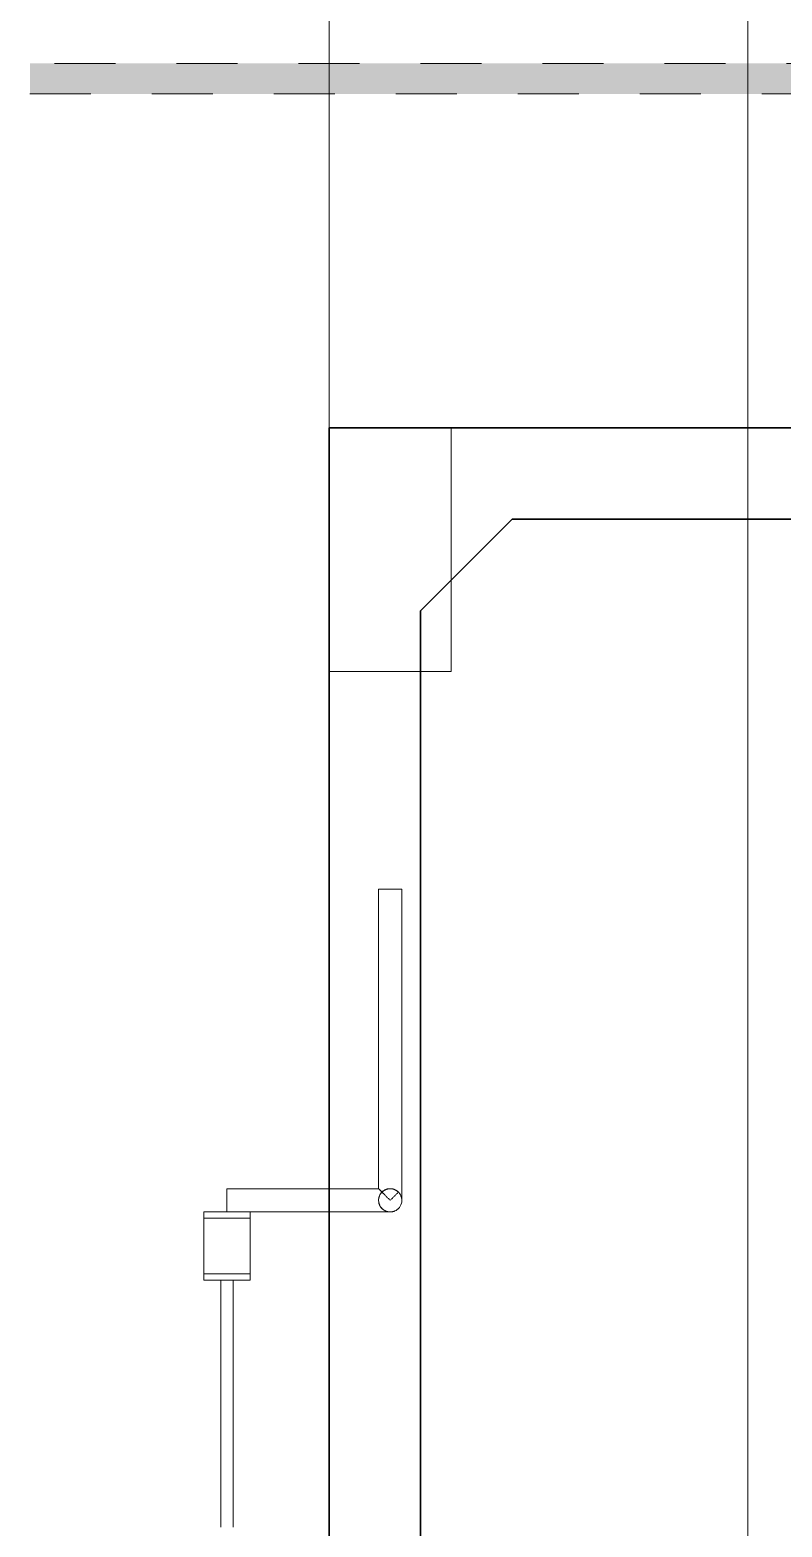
# Model space of a CAD drawing. Header units: metres. Extents: x 147 to 427, y -16 to 162.
# Drawn here: x 146.952 to 148.185, y 95.039 to 97.494 of the extents above; entities that cross this region are included whole.
import ezdxf

# ---------------------------------------------------------------- set-up
doc = ezdxf.new("R2010")
doc.units = ezdxf.units.M
doc.linetypes.add('Aligning Line', pattern=[0.012, 0.006, -0.006])
doc.layers.add('1053_ARQ_BASE_MATADOURO_dwg', color=7, linetype='Continuous', lineweight=5, true_color=0x767676)
doc.layers.add('A-FLOR', color=7, linetype='Continuous', lineweight=9, true_color=0x007f00)
for name, color, linetype, lineweight in [('A-DETL-GENF', 7, 'Continuous', 5), ('A-PAREDE', 7, 'Continuous', 30), ('G-ANNO-SYMB', 7, 'Continuous', 5), ('P-PIPE', 7, 'Continuous', 5), ('Q-SPCQ', 7, 'Continuous', 5), ('S-COLS', 7, 'Continuous', 5)]:
    doc.layers.add(name, color=color, linetype=linetype, lineweight=lineweight)

# ---------------------------------------------------------------- blocks, each defined once
blk = doc.blocks.new('Pilar retangular - 20 x 40 cm-4014565-RESERVATÓRIOS TÉRREO')
at = {"layer": 'A-DETL-GENF', "color": 253, "true_color": 0xaaaaaa}
for p, q in [((0.1, 0.2), (-0.1, 0.2)), ((-0.1, 0.2), (-0.1, -0.2)), ((0.1, -0.2), (0.1, 0.2)), ((-0.1, -0.2), (0.1, -0.2))]:
    blk.add_line(p, q, dxfattribs=at)
at = {"layer": 'S-COLS', "color": 253, "true_color": 0xacaaae}
for p, q in [((0.1, 0.2), (-0.1, 0.2)), ((-0.1, 0.2), (-0.1, -0.2)), ((0.1, -0.2), (0.1, 0.2)), ((-0.1, -0.2), (0.1, -0.2))]:
    blk.add_line(p, q, dxfattribs=at)
at = {"layer": 'S-COLS', "color": 253, "true_color": 0xadaab1}
for p, q in [((-0.1, -0.2), (-0.1, 0.2)), ((-0.1, 0.2), (0.1, 0.2)), ((0.1, 0.2), (0.1, -0.2)), ((0.1, -0.2), (-0.1, -0.2))]:
    blk.add_line(p, q, dxfattribs=at)
blk = doc.blocks.new('Escada de mão - Padrão-3987826-RESERVATÓRIOS TÉRREO')
at = {"layer": 'Q-SPCQ', "color": 7, "true_color": 0xeeeeee}
for p, q in [((0.2125, 0.3058), (0.2025, 0.3058)), ((0.2025, 0.3058), (0.2025, 0.2777)), ((0.3141, 0.3058), (0.2125, 0.3058)), ((0.2125, 0.3058), (0.2125, 0.2296)), ((0.2125, 0.3058), (0.2125, 0.2296)), ((0.3041, 0.3058), (0.3041, 0.2296)), ((0.3141, 0.3058), (0.3141, 0.2677)), ((0.2025, 0.2777), (-0.2025, 0.2777)), ((0.2025, 0.2577), (0.2025, 0.2777)), ((-0.2025, 0.2577), (0.2025, 0.2577)), ((0.2025, 0.2577), (0.2025, 0.2296)), ((0.3141, 0.2677), (0.3141, 0.2296)), ((0.3522, 0.2677), (0.3141, 0.2677)), ((0.3332, 0.2677), (0.3141, 0.2677)), ((0.3381, 0.2677), (0.3332, 0.2677)), ((0.3427, 0.2677), (0.3381, 0.2677)), ((0.3466, 0.2677), (0.3427, 0.2677)), ((0.3522, 0.2677), (0.3466, 0.2677)), ((0.3522, 0.019), (0.3522, 0.2677)), ((0.2025, 0.2296), (0.2125, 0.2296)), ((0.2125, 0.2296), (0.3141, 0.2296)), ((0.3141, 0.2296), (0.3141, 0)), ((0.8432, 0.019), (0.3522, 0.019)), ((0.8432, -0.0191), (0.8432, 0.019)), ((0.8432, -0.0135), (0.8432, 0.019)), ((0.3332, -0.0191), (0.8432, -0.0191)), ((0.8432, -0.0191), (0.8432, -0.0135))]:
    blk.add_line(p, q, dxfattribs=at)
at = {"layer": 'Q-SPCQ', "color": 254, "true_color": 0xeaeaea}
for p, q in [((0.2025, 0.3058), (0.3041, 0.3058)), ((0.2025, 0.3058), (0.2025, 0.2296)), ((0.3041, 0.3058), (0.3141, 0.3058)), ((0.3041, 0.2296), (0.3041, 0.3058)), ((0.3141, 0.3058), (0.3141, 0.2296)), ((0.2025, 0.2777), (-0.2025, 0.2777)), ((-0.2025, 0.2577), (0.2025, 0.2577)), ((0.3332, 0.2677), (0.3141, 0.2677)), ((0.3522, 0.2677), (0.3332, 0.2677)), ((0.3522, 0.019), (0.3522, 0.2677)), ((0.3041, 0.2296), (0.2025, 0.2296)), ((0.3141, 0.2296), (0.3041, 0.2296)), ((0.3141, 0.2296), (0.3141, 0)), ((0.8432, 0.019), (0.3522, 0.019)), ((0.8432, -0.0191), (0.8432, 0.019)), ((0.3332, -0.0191), (0.8432, -0.0191))]:
    blk.add_line(p, q, dxfattribs=at)
at = {"layer": 'Q-SPCQ', "color": 7, "true_color": 0xfbfbfb}
for p, q in [((0.2025, 0.2777), (-0.2025, 0.2777)), ((0.2025, 0.2777), (-0.2025, 0.2777)), ((0.2025, 0.2777), (-0.2025, 0.2777)), ((0.2025, 0.2777), (-0.2025, 0.2777)), ((0.2025, 0.2777), (-0.2025, 0.2777)), ((0.2025, 0.2777), (-0.2025, 0.2777)), ((0.2025, 0.2677), (0.2025, 0.2777)), ((0.2025, 0.2577), (0.2025, 0.2777)), ((0.2025, 0.2677), (0.2025, 0.2777)), ((0.2025, 0.2764), (0.2025, 0.2777)), ((0.2025, 0.2651), (0.2025, 0.2777)), ((0.2025, 0.2764), (0.2025, 0.2777)), ((0.2025, 0.2764), (0.2025, 0.2777)), ((0.2025, 0.2764), (0.2025, 0.2777)), ((0.2025, 0.2764), (0.2025, 0.2777)), ((0.2025, 0.2577), (0.2025, 0.2777)), ((0.2025, 0.2727), (0.2025, 0.2777)), ((0.2025, 0.2748), (0.2025, 0.2777)), ((0.2025, 0.2703), (0.2025, 0.2777)), ((0.2025, 0.2774), (0.2025, 0.2777)), ((0.2025, 0.2774), (0.2025, 0.2777)), ((0.2025, 0.2764), (0.2025, 0.2774)), ((0.2025, 0.2764), (0.2025, 0.2774)), ((0.2025, 0.2774), (0.2025, 0.2748)), ((0.2025, 0.2703), (0.2025, 0.2764)), ((0.2025, 0.2651), (0.2025, 0.2764)), ((0.2025, 0.2748), (0.2025, 0.2764)), ((0.2025, 0.2748), (0.2025, 0.2764)), ((0.2025, 0.2727), (0.2025, 0.2764)), ((0.2025, 0.2703), (0.2025, 0.2764)), ((0.2025, 0.2703), (0.2025, 0.2764)), ((0.2025, 0.2703), (0.2025, 0.2748)), ((0.2025, 0.2651), (0.2025, 0.2748)), ((0.2025, 0.2677), (0.2025, 0.2748)), ((0.2025, 0.2746), (0.2025, 0.258)), ((0.2025, 0.2651), (0.2025, 0.2727)), ((0.2025, 0.2577), (0.2025, 0.2727)), ((0.2025, 0.2577), (0.2025, 0.2703)), ((0.2025, 0.2651), (0.2025, 0.2703)), ((0.2025, 0.2577), (0.2025, 0.2703)), ((0.2025, 0.2606), (0.2025, 0.2703)), ((0.2025, 0.2651), (0.2025, 0.2703)), ((-0.2025, 0.2577), (0.2025, 0.2577)), ((-0.2025, 0.2577), (0.2025, 0.2577)), ((-0.2025, 0.2577), (0.2025, 0.2577)), ((-0.2025, 0.2577), (0.2025, 0.2577)), ((-0.2025, 0.2577), (0.2025, 0.2577)), ((-0.2025, 0.2577), (0.2025, 0.2577)), ((0.2025, 0.2651), (0.2025, 0.2677)), ((0.2025, 0.2577), (0.2025, 0.2677)), ((0.2025, 0.2627), (0.2025, 0.2677)), ((0.2025, 0.259), (0.2025, 0.2651)), ((0.2025, 0.2577), (0.2025, 0.2651)), ((0.2025, 0.2627), (0.2025, 0.2651)), ((0.2025, 0.2606), (0.2025, 0.2651)), ((0.2025, 0.2627), (0.2025, 0.2651)), ((0.2025, 0.2577), (0.2025, 0.2651)), ((0.2025, 0.2627), (0.2025, 0.2651)), ((0.2025, 0.2577), (0.2025, 0.2627)), ((0.2025, 0.2606), (0.2025, 0.2627)), ((0.2025, 0.2606), (0.2025, 0.2627)), ((0.2025, 0.2606), (0.2025, 0.2627)), ((0.2025, 0.258), (0.2025, 0.2606)), ((0.2025, 0.258), (0.2025, 0.2606)), ((0.2025, 0.259), (0.2025, 0.2606)), ((0.2025, 0.259), (0.2025, 0.2606)), ((0.2025, 0.258), (0.2025, 0.2606)), ((0.2025, 0.2577), (0.2025, 0.259)), ((0.2025, 0.258), (0.2025, 0.259)), ((0.2025, 0.258), (0.2025, 0.259)), ((0.2025, 0.2577), (0.2025, 0.258)), ((0.2025, 0.2577), (0.2025, 0.258)), ((0.2025, 0.2577), (0.2025, 0.258)), ((0.2025, 0.2577), (0.2025, 0.258)), ((0.2025, 0.2577), (0.2025, 0.258))]:
    blk.add_line(p, q, dxfattribs=at)
at = {"layer": 'Q-SPCQ', "color": 7, "true_color": 0xfafafa}
for p, q in [((0.2025, 0.2777), (-0.2025, 0.2777)), ((0.2025, 0.2774), (0.2025, 0.2777)), ((0.2025, 0.2774), (0.2025, 0.2777)), ((0.2025, 0.2748), (0.2025, 0.2774)), ((0.2025, 0.2748), (0.2025, 0.2774)), ((0.2025, 0.2703), (0.2025, 0.2748)), ((0.2025, 0.2727), (0.2025, 0.2748)), ((0.2025, 0.2651), (0.2025, 0.2727)), ((0.2025, 0.2677), (0.2025, 0.2703)), ((-0.2025, 0.2577), (0.2025, 0.2577)), ((0.2025, 0.259), (0.2025, 0.2677)), ((0.2025, 0.2606), (0.2025, 0.2651)), ((0.2025, 0.258), (0.2025, 0.2606)), ((0.2025, 0.2577), (0.2025, 0.259)), ((0.2025, 0.2577), (0.2025, 0.258))]:
    blk.add_line(p, q, dxfattribs=at)
at = {"layer": 'Q-SPCQ', "color": 7, "true_color": 0xf9f9f9}
for p, q in [((0.2025, 0.2777), (-0.2025, 0.2777)), ((0.2025, 0.2748), (0.2025, 0.2777)), ((0.2025, 0.2764), (0.2025, 0.2777)), ((0.2025, 0.2748), (0.2025, 0.2764)), ((0.2025, 0.2677), (0.2025, 0.2748)), ((0.2025, 0.2727), (0.2025, 0.2748)), ((0.2025, 0.2677), (0.2025, 0.2727)), ((-0.2025, 0.2577), (0.2025, 0.2577)), ((0.2025, 0.2627), (0.2025, 0.2677)), ((0.2025, 0.2577), (0.2025, 0.2677)), ((0.2025, 0.2606), (0.2025, 0.2627)), ((0.2025, 0.259), (0.2025, 0.2606)), ((0.2025, 0.2577), (0.2025, 0.259))]:
    blk.add_line(p, q, dxfattribs=at)
at = {"layer": 'Q-SPCQ', "color": 7, "true_color": 0xf8f8f8}
for p, q in [((0.2025, 0.2777), (-0.2025, 0.2777)), ((0.2025, 0.2677), (0.2025, 0.2777)), ((0.2025, 0.2577), (0.2025, 0.2777)), ((-0.2025, 0.2577), (0.2025, 0.2577)), ((0.2025, 0.2651), (0.2025, 0.2677)), ((0.2025, 0.259), (0.2025, 0.2651)), ((0.2025, 0.2577), (0.2025, 0.259))]:
    blk.add_line(p, q, dxfattribs=at)
at = {"layer": 'Q-SPCQ', "color": 7, "true_color": 0xf7f7f7}
for p, q in [((0.2025, 0.2777), (-0.2025, 0.2777)), ((0.2025, 0.2774), (0.2025, 0.2777)), ((0.2025, 0.2727), (0.2025, 0.2777)), ((0.2025, 0.2703), (0.2025, 0.2774)), ((0.2025, 0.2577), (0.2025, 0.2727)), ((0.2025, 0.258), (0.2025, 0.2703)), ((-0.2025, 0.2577), (0.2025, 0.2577)), ((0.2025, 0.2577), (0.2025, 0.258))]:
    blk.add_line(p, q, dxfattribs=at)
at = {"layer": 'Q-SPCQ', "color": 7, "true_color": 0xf5f5f5}
for p, q in [((0.2025, 0.2777), (-0.2025, 0.2777)), ((0.2025, 0.2774), (0.2025, 0.2777)), ((0.2025, 0.2764), (0.2025, 0.2777)), ((0.2025, 0.2703), (0.2025, 0.2774)), ((0.2025, 0.2727), (0.2025, 0.2764)), ((0.2025, 0.2703), (0.2025, 0.2727)), ((0.2025, 0.2577), (0.2025, 0.2703)), ((0.2025, 0.2677), (0.2025, 0.2703)), ((-0.2025, 0.2577), (0.2025, 0.2577)), ((0.2025, 0.2627), (0.2025, 0.2677)), ((0.2025, 0.2606), (0.2025, 0.2627)), ((0.2025, 0.2577), (0.2025, 0.2606))]:
    blk.add_line(p, q, dxfattribs=at)
at = {"layer": 'Q-SPCQ', "color": 7, "true_color": 0xf3f3f3}
for p, q in [((0.2025, 0.2777), (-0.2025, 0.2777)), ((0.2025, 0.2677), (0.2025, 0.2777)), ((0.2025, 0.259), (0.2025, 0.2777)), ((-0.2025, 0.2577), (0.2025, 0.2577)), ((0.2025, 0.258), (0.2025, 0.2677)), ((0.2025, 0.2577), (0.2025, 0.259)), ((0.2025, 0.2577), (0.2025, 0.258)), ((0.3141, 0.2677), (0.3141, 0.2296))]:
    blk.add_line(p, q, dxfattribs=at)
at = {"layer": 'Q-SPCQ', "color": 7, "true_color": 0xf1f1f1}
for p, q in [((0.2025, 0.2777), (-0.2025, 0.2777)), ((0.2025, 0.2577), (0.2025, 0.2777)), ((0.2025, 0.2764), (0.2025, 0.2777)), ((0.2025, 0.2651), (0.2025, 0.2764)), ((-0.2025, 0.2577), (0.2025, 0.2577)), ((0.2025, 0.2577), (0.2025, 0.2651)), ((0.3141, 0.2677), (0.3141, 0.2296)), ((0.3197, 0.2677), (0.3141, 0.2677)), ((0.3427, 0.2677), (0.3197, 0.2677)), ((0.3522, 0.2677), (0.3427, 0.2677)), ((0.8432, -0.0191), (0.8432, 0.019))]:
    blk.add_line(p, q, dxfattribs=at)
at = {"layer": 'Q-SPCQ', "color": 7, "true_color": 0xeeeeee}
for radius, start, end in [(0.019, 166.5801, 180), (0.019, 152.739, 162.4955), (0.019, 137.9516, 148.3115), (0.019, 120.0814, 133.5471), (0.0191, 34.4693, 45), (0.019, 30.7677, 34.3211), (0.019, 15.9798, 22.3976), (0.019, 0.664, 6.8106), (0.0191, 180, 210), (0.0191, 210, 270), (0.0191, 270, 283.358), (0.0191, 287.6031, 297.2495), (0.0191, 301.8738, 310.1086), (0.019, 315.963, 326.6172), (0.019, 326.7805, 330)]:
    blk.add_arc((0.3332, 0), radius, start, end, dxfattribs=at)
at = {"layer": 'Q-SPCQ', "color": 7, "true_color": 0xf1f1f1}
for radius, start, end in [(0.019, 162.4955, 164.4482), (0.0191, 150, 152.739), (0.019, 135, 137.9516), (0.0191, 105.513, 118.2467), (0.019, 91.0648, 105), (0.0191, 79.5061, 90), (0.0191, 75, 78.6579), (0.0191, 67.7457, 73.8651), (0.019, 60, 67.1583), (0.0191, 55.7198, 58.7306), (0.019, 45, 55.4327), (0.019, 24.1224, 30), (0.019, 11.2374, 15), (0.019, 6.8106, 10.7954), (0.019, 311.6335, 315), (0.019, 330.7189, 337.9503), (0.0191, 338.2631, 345), (0.019, 345.5736, 349.0722), (0.019, 349.5177, 0)]:
    blk.add_arc((0.3332, 0), radius, start, end, dxfattribs=at)
at = {"layer": 'Q-SPCQ', "color": 7, "true_color": 0xf3f3f3}
for radius, start, end in [(0.0191, 285, 287.2711), (0.019, 297.4023, 300)]:
    blk.add_arc((0.3332, 0), radius, start, end, dxfattribs=at)
at = {"layer": 'Q-SPCQ', "color": 7, "true_color": 0xeeeeee}
for points in [[(0.3141, 0), (0.3141, 0.0004), (0.3141, 0.0012), (0.3142, 0.0025), (0.3145, 0.0037), (0.3146, 0.0045), (0.3147, 0.0049)], [(0.32, 0.0138), (0.3203, 0.0141), (0.3208, 0.0145), (0.3217, 0.0152), (0.3226, 0.0159), (0.3233, 0.0163), (0.3236, 0.0165)], [(0.3332, 0.019), (0.3343, 0.019), (0.3355, 0.0189), (0.3366, 0.0187)], [(0.3369, 0.0187), (0.3381, 0.0184), (0.3393, 0.0181), (0.3404, 0.0176)], [(0.3404, 0.0176), (0.3416, 0.0171), (0.3427, 0.0165), (0.3437, 0.0158)], [(0.3439, 0.0157), (0.3449, 0.0151), (0.3458, 0.0143), (0.3466, 0.0135)], [(0.3367, -0.0187), (0.3355, -0.0189), (0.3343, -0.0191), (0.3332, -0.0191)], [(0.3367, -0.0187), (0.3355, -0.0189), (0.3343, -0.0191), (0.3332, -0.0191)], [(0.3376, -0.0185), (0.3373, -0.0186), (0.3371, -0.0186), (0.3369, -0.0187)], [(0.3376, -0.0185), (0.3373, -0.0186), (0.3371, -0.0186), (0.3369, -0.0187)], [(0.3381, -0.0184), (0.3383, -0.0183), (0.3386, -0.0183), (0.3388, -0.0182)], [(0.3402, -0.0177), (0.3398, -0.0179), (0.3393, -0.018), (0.3389, -0.0182)], [(0.3402, -0.0177), (0.3398, -0.0179), (0.3393, -0.018), (0.3389, -0.0182)], [(0.3419, -0.0169), (0.3414, -0.0172), (0.3409, -0.0174), (0.3405, -0.0176)], [(0.3419, -0.0169), (0.3414, -0.0172), (0.3409, -0.0174), (0.3405, -0.0176)], [(0.3419, -0.0169), (0.3421, -0.0168), (0.3424, -0.0166), (0.3427, -0.0165)], [(0.3454, -0.0146), (0.3458, -0.0143), (0.3462, -0.0139), (0.3466, -0.0135)], [(0.3516, -0.0047), (0.3514, -0.0056), (0.3511, -0.0064), (0.3508, -0.0071)], [(0.3519, -0.0035), (0.3518, -0.0039), (0.3517, -0.0043), (0.3516, -0.0047)]]:
    blk.add_open_spline(points, degree=3, dxfattribs=at)
at = {"layer": 'Q-SPCQ', "color": 7, "true_color": 0xf1f1f1}
for points, knots in [([(0.3147, 0.0046), (0.3146, 0.0043), (0.3142, 0.0028), (0.3141, 0.0012), (0.3141, 0)], [0.8180062, 0.8180062, 0.8180062, 0.8180062, 0.8571429, 1, 1, 1, 1]), ([(0.3166, 0.0094), (0.3165, 0.0092), (0.3161, 0.0085), (0.3154, 0.0071), (0.3149, 0.0057), (0.3147, 0.0049)], [0.6272083, 0.6272083, 0.6272083, 0.6272083, 0.6428571, 0.7142857, 0.8089318, 0.8089318, 0.8089318, 0.8089318]), ([(0.3196, 0.0134), (0.3195, 0.0133), (0.3192, 0.0129), (0.3184, 0.012), (0.3175, 0.011), (0.317, 0.0101), (0.3168, 0.0098)], [0.4477589, 0.4477589, 0.4477589, 0.4477589, 0.4642857, 0.5, 0.5714286, 0.6071429, 0.6071429, 0.6071429, 0.6071429]), ([(0.3281, 0.0184), (0.3277, 0.0183), (0.3269, 0.018), (0.3257, 0.0176), (0.3248, 0.0171), (0.3243, 0.0169), (0.3241, 0.0168)], [0.1428571, 0.1428571, 0.1428571, 0.1428571, 0.1785714, 0.2142857, 0.25, 0.2678228, 0.2678228, 0.2678228, 0.2678228]), ([(0.3328, 0.019), (0.332, 0.019), (0.3308, 0.0189), (0.3293, 0.0187), (0.3286, 0.0185), (0.3282, 0.0184)], [0.0098274, 0.0098274, 0.0098274, 0.0098274, 0.0714286, 0.1071429, 0.1384451, 0.1384451, 0.1384451, 0.1384451]), ([(0.3367, 0.0187), (0.3364, 0.0188), (0.3353, 0.0189), (0.3341, 0.019), (0.3332, 0.019)], [0.7821319, 0.7821319, 0.7821319, 0.7821319, 0.8333333, 1, 1, 1, 1]), ([(0.3404, 0.0176), (0.3402, 0.0177), (0.3395, 0.018), (0.3384, 0.0183), (0.3375, 0.0185), (0.337, 0.0186), (0.3369, 0.0187)], [0.5302766, 0.5302766, 0.5302766, 0.5302766, 0.5833333, 0.6666667, 0.75, 0.7645652, 0.7645652, 0.7645652, 0.7645652]), ([(0.3439, 0.0157), (0.3436, 0.0159), (0.3426, 0.0165), (0.3415, 0.0171), (0.3407, 0.0175), (0.3406, 0.0175)], [0.2602621, 0.2602621, 0.2602621, 0.2602621, 0.3333333, 0.5, 0.5171811, 0.5171811, 0.5171811, 0.5171811]), ([(0.3466, 0.0135), (0.3461, 0.014), (0.3453, 0.0148), (0.3443, 0.0155), (0.344, 0.0157)], [0, 0, 0, 0, 0.1666667, 0.2532281, 0.2532281, 0.2532281, 0.2532281]), ([(0.3489, 0.0108), (0.3486, 0.0111), (0.3479, 0.0121), (0.3471, 0.013), (0.3466, 0.0135)], [0.92098468, 0.92098468, 0.92098468, 0.92098468, 0.95, 1, 1, 1, 1]), ([(0.347, 0.0138), (0.3476, 0.0145), (0.3486, 0.0155), (0.3496, 0.0165), (0.3502, 0.017), (0.3506, 0.0174), (0.3509, 0.0178), (0.3513, 0.0181), (0.3515, 0.0183), (0.3516, 0.0184)], [0.0399087, 0.0399087, 0.0399087, 0.0399087, 0.25, 0.375, 0.4375, 0.5, 0.5625, 0.625, 0.6943406, 0.6943406, 0.6943406, 0.6943406]), ([(0.3495, 0.0163), (0.349, 0.0159), (0.3482, 0.0151), (0.3474, 0.0143), (0.347, 0.0139)], [0.6666667, 0.6666667, 0.6666667, 0.6666667, 0.8333333, 0.9588976, 0.9588976, 0.9588976, 0.9588976]), ([(0.3507, 0.0074), (0.3506, 0.0075), (0.3502, 0.0084), (0.3496, 0.0096), (0.3491, 0.0105), (0.3489, 0.0107)], [0.83957716, 0.83957716, 0.83957716, 0.83957716, 0.85, 0.9, 0.91985946, 0.91985946, 0.91985946, 0.91985946]), ([(0.3515, 0.0183), (0.3513, 0.0182), (0.3511, 0.0179), (0.3505, 0.0173), (0.35, 0.0168), (0.3497, 0.0165)], [0.3333333, 0.3333333, 0.3333333, 0.3333333, 0.4166667, 0.5, 0.6358977, 0.6358977, 0.6358977, 0.6358977]), ([(0.3518, 0.0037), (0.3517, 0.0044), (0.3514, 0.0054), (0.3511, 0.0065), (0.3508, 0.0071), (0.3508, 0.0073)], [0.76392947, 0.76392947, 0.76392947, 0.76392947, 0.8, 0.825, 0.83746869, 0.83746869, 0.83746869, 0.83746869]), ([(0.3522, 0.019), (0.3522, 0.019), (0.3521, 0.0189), (0.3518, 0.0186), (0.3516, 0.0185), (0.3516, 0.0184)], [0, 0, 0, 0, 0.1666667, 0.25, 0.3092598, 0.3092598, 0.3092598, 0.3092598]), ([(0.3522, 0.0004), (0.3522, 0.0013), (0.3521, 0.0024), (0.3519, 0.0034), (0.3518, 0.0036)], [0.7, 0.7, 0.7, 0.7, 0.75, 0.76109369, 0.76109369, 0.76109369, 0.76109369]), ([(0.3427, -0.0165), (0.3425, -0.0166), (0.3423, -0.0167), (0.342, -0.0169), (0.3419, -0.0169)], [0.73734689, 0.73734689, 0.73734689, 0.73734689, 0.75, 0.76093858, 0.76093858, 0.76093858, 0.76093858]), ([(0.3427, -0.0165), (0.3425, -0.0166), (0.3423, -0.0167), (0.342, -0.0169), (0.3419, -0.0169)], [0.73734689, 0.73734689, 0.73734689, 0.73734689, 0.75, 0.76093858, 0.76093858, 0.76093858, 0.76093858]), ([(0.3439, -0.0157), (0.3442, -0.0155), (0.3446, -0.0152), (0.345, -0.0149), (0.3451, -0.0149)], [0.3, 0.3, 0.3, 0.3, 0.325, 0.33429546, 0.33429546, 0.33429546, 0.33429546]), ([(0.3454, -0.0146), (0.3454, -0.0146), (0.3458, -0.0143), (0.3462, -0.0139), (0.3465, -0.0136), (0.3466, -0.0135)], [0.34389253, 0.34389253, 0.34389253, 0.34389253, 0.35, 0.375, 0.38306188, 0.38306188, 0.38306188, 0.38306188]), ([(0.3471, -0.013), (0.3474, -0.0127), (0.3478, -0.0121), (0.3485, -0.0113), (0.3489, -0.0108), (0.349, -0.0105)], [0.4, 0.4, 0.4, 0.4, 0.425, 0.45, 0.46964234, 0.46964234, 0.46964234, 0.46964234]), ([(0.3491, -0.0105), (0.3491, -0.0104), (0.3494, -0.01), (0.3496, -0.0096), (0.3498, -0.0093)], [0.47081736, 0.47081736, 0.47081736, 0.47081736, 0.475, 0.5, 0.5, 0.5, 0.5]), ([(0.3508, -0.0071), (0.351, -0.0067), (0.3513, -0.006), (0.3516, -0.0048), (0.3518, -0.004), (0.3518, -0.0036)], [0.55, 0.55, 0.55, 0.55, 0.575, 0.6, 0.62225021, 0.62225021, 0.62225021, 0.62225021]), ([(0.3519, -0.0035), (0.3519, -0.0031), (0.3521, -0.0019), (0.3522, -0.0007), (0.3522, 0)], [0.62508396, 0.62508396, 0.62508396, 0.62508396, 0.65, 0.69174959, 0.69174959, 0.69174959, 0.69174959])]:
    blk.add_open_spline(points, degree=3, knots=knots, dxfattribs=at)
at = {"layer": 'Q-SPCQ', "color": 7, "true_color": 0xeeeeee}
for points, knots in [([(0.3141, 0), (0.3141, 0.0012), (0.3142, 0.0028), (0.3146, 0.0043), (0.3147, 0.0046)], [0, 0, 0, 0, 0.1428571, 0.1819938, 0.1819938, 0.1819938, 0.1819938]), ([(0.3147, 0.0049), (0.3149, 0.0057), (0.3154, 0.0071), (0.3161, 0.0085), (0.3165, 0.0092), (0.3166, 0.0094)], [0.1910682, 0.1910682, 0.1910682, 0.1910682, 0.2857143, 0.3571429, 0.3727917, 0.3727917, 0.3727917, 0.3727917]), ([(0.3148, 0.0051), (0.3149, 0.0054), (0.3151, 0.0062), (0.3155, 0.0073), (0.3161, 0.0084), (0.3164, 0.0092), (0.3167, 0.0095)], [0.58639915, 0.58639915, 0.58639915, 0.58639915, 0.60416667, 0.625, 0.64583333, 0.66666667, 0.66666667, 0.66666667, 0.66666667]), ([(0.3168, 0.0098), (0.317, 0.0101), (0.3174, 0.0107), (0.3183, 0.0119), (0.3191, 0.0129), (0.3197, 0.0135)], [0.67247574, 0.67247574, 0.67247574, 0.67247574, 0.6875, 0.70833333, 0.75, 0.75, 0.75, 0.75]), ([(0.3168, 0.0098), (0.317, 0.0101), (0.3174, 0.0107), (0.3179, 0.0115), (0.3186, 0.0123), (0.3192, 0.0129), (0.3195, 0.0133), (0.3196, 0.0134)], [0.3928571, 0.3928571, 0.3928571, 0.3928571, 0.4285714, 0.4642857, 0.5, 0.5357143, 0.5522411, 0.5522411, 0.5522411, 0.5522411]), ([(0.32, 0.0138), (0.3202, 0.014), (0.3207, 0.0144), (0.3219, 0.0154), (0.3229, 0.0161), (0.3236, 0.0165)], [0.75807162, 0.75807162, 0.75807162, 0.75807162, 0.77083333, 0.79166667, 0.83333333, 0.83333333, 0.83333333, 0.83333333]), ([(0.3241, 0.0168), (0.3247, 0.0171), (0.326, 0.0177), (0.3289, 0.0187), (0.3313, 0.019), (0.3328, 0.019)], [0.8430736, 0.8430736, 0.8430736, 0.8430736, 0.875, 0.9166667, 0.9940842, 0.9940842, 0.9940842, 0.9940842]), ([(0.3241, 0.0168), (0.3243, 0.0169), (0.3248, 0.0171), (0.3257, 0.0176), (0.3269, 0.018), (0.3277, 0.0183), (0.3281, 0.0184)], [0.7321772, 0.7321772, 0.7321772, 0.7321772, 0.75, 0.7857143, 0.8214286, 0.8571429, 0.8571429, 0.8571429, 0.8571429]), ([(0.3282, 0.0184), (0.3286, 0.0185), (0.3293, 0.0187), (0.3308, 0.0189), (0.332, 0.019), (0.3328, 0.019)], [0.8615549, 0.8615549, 0.8615549, 0.8615549, 0.8928571, 0.9285714, 0.9901726, 0.9901726, 0.9901726, 0.9901726]), ([(0.3332, 0.019), (0.3341, 0.019), (0.3353, 0.0189), (0.3364, 0.0188), (0.3367, 0.0187)], [0, 0, 0, 0, 0.1666667, 0.2178681, 0.2178681, 0.2178681, 0.2178681]), ([(0.3369, 0.0187), (0.337, 0.0186), (0.3375, 0.0185), (0.3384, 0.0183), (0.3395, 0.018), (0.3402, 0.0177), (0.3404, 0.0176)], [0.2354348, 0.2354348, 0.2354348, 0.2354348, 0.25, 0.3333333, 0.4166667, 0.4697234, 0.4697234, 0.4697234, 0.4697234]), ([(0.3406, 0.0175), (0.3407, 0.0175), (0.3415, 0.0171), (0.3426, 0.0165), (0.3436, 0.0159), (0.3439, 0.0157)], [0.4828189, 0.4828189, 0.4828189, 0.4828189, 0.5, 0.6666667, 0.7397379, 0.7397379, 0.7397379, 0.7397379]), ([(0.344, 0.0157), (0.3443, 0.0155), (0.3453, 0.0148), (0.3461, 0.014), (0.3466, 0.0135)], [0.7467719, 0.7467719, 0.7467719, 0.7467719, 0.8333333, 1, 1, 1, 1]), ([(0.3466, 0.0135), (0.3471, 0.013), (0.3479, 0.0121), (0.3486, 0.0111), (0.3489, 0.0108)], [0, 0, 0, 0, 0.05, 0.07901532, 0.07901532, 0.07901532, 0.07901532]), ([(0.3466, 0.0135), (0.3471, 0.013), (0.3479, 0.0121), (0.3486, 0.0111), (0.3489, 0.0108)], [0, 0, 0, 0, 0.05, 0.07901532, 0.07901532, 0.07901532, 0.07901532]), ([(0.3489, 0.0107), (0.3491, 0.0105), (0.3494, 0.0099), (0.35, 0.0089), (0.3504, 0.0081), (0.3506, 0.0075), (0.3507, 0.0074)], [0.08014054, 0.08014054, 0.08014054, 0.08014054, 0.1, 0.125, 0.15, 0.16042284, 0.16042284, 0.16042284, 0.16042284]), ([(0.3489, 0.0107), (0.3491, 0.0105), (0.3494, 0.0099), (0.35, 0.0089), (0.3504, 0.0081), (0.3506, 0.0075), (0.3507, 0.0074)], [0.08014054, 0.08014054, 0.08014054, 0.08014054, 0.1, 0.125, 0.15, 0.16042284, 0.16042284, 0.16042284, 0.16042284]), ([(0.3507, 0.0073), (0.3508, 0.0071), (0.3511, 0.0065), (0.3514, 0.0055), (0.3517, 0.0045), (0.3518, 0.0039), (0.3518, 0.0037)], [0.16253131, 0.16253131, 0.16253131, 0.16253131, 0.175, 0.2, 0.225, 0.23607053, 0.23607053, 0.23607053, 0.23607053]), ([(0.3508, 0.0073), (0.3508, 0.0071), (0.3511, 0.0065), (0.3514, 0.0055), (0.3516, 0.0045), (0.3518, 0.0039), (0.3518, 0.0037)], [0.16253131, 0.16253131, 0.16253131, 0.16253131, 0.175, 0.2, 0.225, 0.23607053, 0.23607053, 0.23607053, 0.23607053]), ([(0.3518, 0.0036), (0.3519, 0.0034), (0.3521, 0.0024), (0.3522, 0.0013), (0.3522, 0.0004)], [0.23890631, 0.23890631, 0.23890631, 0.23890631, 0.25, 0.3, 0.3, 0.3, 0.3]), ([(0.3519, 0.0036), (0.3519, 0.0034), (0.3521, 0.0024), (0.3522, 0.0013), (0.3522, 0.0004)], [0.23890631, 0.23890631, 0.23890631, 0.23890631, 0.25, 0.3, 0.3, 0.3, 0.3]), ([(0.3451, -0.0149), (0.345, -0.0149), (0.3446, -0.0152), (0.3442, -0.0155), (0.3439, -0.0157)], [0.66570454, 0.66570454, 0.66570454, 0.66570454, 0.675, 0.7, 0.7, 0.7, 0.7]), ([(0.3451, -0.0149), (0.345, -0.0149), (0.3446, -0.0152), (0.3442, -0.0155), (0.3439, -0.0157)], [0.66570454, 0.66570454, 0.66570454, 0.66570454, 0.675, 0.7, 0.7, 0.7, 0.7]), ([(0.3466, -0.0135), (0.3465, -0.0136), (0.3462, -0.0139), (0.3458, -0.0143), (0.3454, -0.0146), (0.3454, -0.0146)], [0.61693812, 0.61693812, 0.61693812, 0.61693812, 0.625, 0.65, 0.65610747, 0.65610747, 0.65610747, 0.65610747]), ([(0.3466, -0.0135), (0.3465, -0.0136), (0.3462, -0.0139), (0.3458, -0.0143), (0.3454, -0.0146), (0.3454, -0.0146)], [0.61693812, 0.61693812, 0.61693812, 0.61693812, 0.625, 0.65, 0.65610747, 0.65610747, 0.65610747, 0.65610747]), ([(0.349, -0.0105), (0.3489, -0.0108), (0.3485, -0.0113), (0.3478, -0.0121), (0.3474, -0.0127), (0.3471, -0.013)], [0.53035766, 0.53035766, 0.53035766, 0.53035766, 0.55, 0.575, 0.6, 0.6, 0.6, 0.6]), ([(0.349, -0.0105), (0.3489, -0.0108), (0.3485, -0.0113), (0.3478, -0.0121), (0.3474, -0.0127), (0.3471, -0.013)], [0.53035766, 0.53035766, 0.53035766, 0.53035766, 0.55, 0.575, 0.6, 0.6, 0.6, 0.6]), ([(0.3508, -0.0071), (0.3507, -0.0075), (0.3503, -0.0083), (0.3498, -0.0093), (0.3494, -0.01), (0.3491, -0.0104), (0.3491, -0.0105)], [0.45, 0.45, 0.45, 0.45, 0.475, 0.5, 0.525, 0.52918264, 0.52918264, 0.52918264, 0.52918264]), ([(0.3508, -0.0071), (0.3507, -0.0075), (0.3503, -0.0083), (0.3498, -0.0093), (0.3493, -0.01), (0.3491, -0.0104), (0.3491, -0.0105)], [0.45, 0.45, 0.45, 0.45, 0.475, 0.5, 0.525, 0.52918264, 0.52918264, 0.52918264, 0.52918264]), ([(0.3519, -0.0035), (0.3518, -0.0039), (0.3515, -0.0052), (0.3511, -0.0064), (0.3508, -0.0071)], [0.375, 0.375, 0.375, 0.375, 0.4, 0.45, 0.45, 0.45, 0.45]), ([(0.3522, 0), (0.3522, -0.0007), (0.3521, -0.0019), (0.3519, -0.0031), (0.3519, -0.0035)], [0.30825041, 0.30825041, 0.30825041, 0.30825041, 0.35, 0.375, 0.375, 0.375, 0.375]), ([(0.3522, 0), (0.3522, -0.0007), (0.3521, -0.0019), (0.352, -0.0031), (0.3519, -0.0035)], [0.30825041, 0.30825041, 0.30825041, 0.30825041, 0.35, 0.375, 0.375, 0.375, 0.375])]:
    blk.add_open_spline(points, degree=3, knots=knots, dxfattribs=at)
at = {"layer": 'Q-SPCQ', "color": 7, "true_color": 0xf1f1f1}
for points in [[(0.3236, 0.0165), (0.3233, 0.0163), (0.3226, 0.0159), (0.3217, 0.0152), (0.3208, 0.0145), (0.3203, 0.0141), (0.32, 0.0138)], [(0.3518, 0.0186), (0.3521, 0.0189), (0.3522, 0.019), (0.3522, 0.019)], [(0.3332, -0.0191), (0.3343, -0.0191), (0.3355, -0.0189), (0.3367, -0.0187)], [(0.3369, -0.0187), (0.3371, -0.0186), (0.3373, -0.0186), (0.3376, -0.0185)], [(0.3389, -0.0182), (0.3386, -0.0182), (0.3384, -0.0183), (0.3381, -0.0184)], [(0.3389, -0.0182), (0.3386, -0.0182), (0.3384, -0.0183), (0.3381, -0.0184)], [(0.3389, -0.0182), (0.3393, -0.018), (0.3398, -0.0179), (0.3402, -0.0177)], [(0.3405, -0.0176), (0.3409, -0.0174), (0.3414, -0.0172), (0.3419, -0.0169)], [(0.3498, -0.0093), (0.35, -0.009), (0.3503, -0.0083), (0.3507, -0.0075), (0.3508, -0.0071)]]:
    blk.add_open_spline(points, degree=3, dxfattribs=at)
at = {"layer": 'Q-SPCQ', "color": 254, "true_color": 0xeaeaea}
for points, knots in [([(0.3332, 0), (0.3344, 0.0012), (0.3368, 0.0037), (0.3398, 0.0067), (0.3419, 0.0087), (0.343, 0.0098), (0.3438, 0.0107), (0.3446, 0.0115), (0.3454, 0.0123), (0.3462, 0.0131), (0.347, 0.0138), (0.3477, 0.0145), (0.3484, 0.0152), (0.349, 0.0159), (0.3496, 0.0165), (0.3502, 0.017), (0.3507, 0.0176), (0.3511, 0.018), (0.3515, 0.0184), (0.3518, 0.0187), (0.3521, 0.0189), (0.3522, 0.019), (0.3522, 0.019)], [0, 0, 0, 0, 0.142857, 0.285714, 0.357143, 0.392857, 0.428571, 0.464286, 0.5, 0.535714, 0.571429, 0.607143, 0.642857, 0.678571, 0.714286, 0.75, 0.785714, 0.821429, 0.857143, 0.892857, 0.928571, 1, 1, 1, 1]), ([(0.3332, -0.0191), (0.3315, -0.0191), (0.329, -0.0187), (0.3258, -0.0177), (0.3236, -0.0165), (0.3219, -0.0154), (0.3206, -0.0143), (0.3194, -0.0132), (0.318, -0.0116), (0.3168, -0.0099), (0.3161, -0.0084), (0.3155, -0.0073), (0.3151, -0.0061), (0.3147, -0.0049), (0.3145, -0.0037), (0.3142, -0.0025), (0.3141, -0.0012), (0.3141, -0.0004), (0.3141, 0)], [0, 0, 0, 0, 0.0833333, 0.125, 0.1666667, 0.2083333, 0.2291667, 0.25, 0.2916667, 0.3333333, 0.3541667, 0.375, 0.3958333, 0.4166667, 0.4375, 0.4583333, 0.4791667, 0.5, 0.5, 0.5, 0.5]), ([(0.3466, -0.0135), (0.3457, -0.0125), (0.3441, -0.0109), (0.3419, -0.0087), (0.3396, -0.0065), (0.3367, -0.0036), (0.3343, -0.0012), (0.3332, 0)], [0, 0, 0, 0, 0.25, 0.375, 0.5, 0.75, 1, 1, 1, 1]), ([(0.3332, -0.0191), (0.3343, -0.0191), (0.3358, -0.0189), (0.3373, -0.0186), (0.3376, -0.0185)], [0, 0, 0, 0, 0.25, 0.3102038, 0.3102038, 0.3102038, 0.3102038]), ([(0.3388, -0.0182), (0.3393, -0.0181), (0.3403, -0.0177), (0.3413, -0.0172), (0.3419, -0.0169)], [0.3987741, 0.3987741, 0.3987741, 0.3987741, 0.5, 0.625, 0.625, 0.625, 0.625])]:
    blk.add_open_spline(points, degree=3, knots=knots, dxfattribs=at)
at = {"layer": 'Q-SPCQ', "color": 7, "true_color": 0xf5f5f5}
blk.add_open_spline([(0.3516, 0.0184), (0.3515, 0.0183), (0.3512, 0.018), (0.3507, 0.0176), (0.3502, 0.017), (0.3496, 0.0165), (0.3486, 0.0155), (0.3476, 0.0145), (0.347, 0.0138)], degree=3, knots=[0.3056594, 0.3056594, 0.3056594, 0.3056594, 0.375, 0.5, 0.5625, 0.625, 0.75, 0.9600913, 0.9600913, 0.9600913, 0.9600913], dxfattribs=at)
blk.add_open_spline([(0.3522, 0.019), (0.3522, 0.019), (0.3521, 0.0189), (0.3518, 0.0186)], degree=3, dxfattribs=at)
at = {"layer": 'Q-SPCQ', "color": 254, "true_color": 0xeaeaea}
for points in [[(0.3466, -0.0135), (0.3454, -0.0146), (0.3428, -0.0167), (0.3381, -0.0186), (0.3348, -0.0191), (0.3332, -0.0191)], [(0.3435, -0.016), (0.3442, -0.0156), (0.3448, -0.0151), (0.3454, -0.0146)]]:
    blk.add_open_spline(points, degree=3, dxfattribs=at)
at = {"layer": 'Q-SPCQ', "color": 7, "true_color": 0xf3f3f3}
blk.add_open_spline([(0.3381, -0.0184), (0.3384, -0.0183), (0.3386, -0.0182), (0.3389, -0.0182)], degree=3, dxfattribs=at)
blk.add_open_spline([(0.3419, -0.0169), (0.342, -0.0169), (0.3423, -0.0167), (0.3425, -0.0166), (0.3427, -0.0165)], degree=3, knots=[0.23906142, 0.23906142, 0.23906142, 0.23906142, 0.25, 0.26265311, 0.26265311, 0.26265311, 0.26265311], dxfattribs=at)
blk = doc.blocks.new('1053_ARQ_BASE_MATADOURO_dwg_arq geral tgov-4039641-RESERVATÓRIOS TÉRREO')
at = {"layer": 'A-PAREDE', "color": 253, "true_color": 0xaaaaaa, "flags": 128}
for points in [[(17.2329, 13.6559), (20.4329, 13.6559), (20.4329, 13.0944)], [(20.4329, 12.4273), (20.4329, 10.4559), (17.2329, 10.4559), (17.2329, 13.6559)], [(20.1329, 10.6059), (17.5329, 10.6059), (17.3829, 10.7559), (17.3829, 13.3559), (17.5329, 13.5059), (20.1329, 13.5059), (20.2829, 13.3559), (20.2829, 13.0809)]]:
    blk.add_lwpolyline(points, dxfattribs=at)
blk = doc.blocks.new('1053_ARQ_BASE_MATADOURO_dwg-3625622-RESERVATÓRIOS TÉRREO')
blk.add_blockref('1053_ARQ_BASE_MATADOURO_dwg_arq geral tgov-4039641-RESERVATÓRIOS TÉRREO', (130.2098, 83.186))

msp = doc.modelspace()

# ---------------------------------------------------------------- hatches: boundary and pattern name
at = {"layer": 'P-PIPE', "true_color": 0xc0c0c0}
for points in [[(146.9523, 97.4142), (148.6927, 97.4142), (148.6927, 97.4392), (146.9523, 97.4391), (146.9523, 97.4147)], [(148.6376, 97.3892), (148.6927, 97.3897), (148.6927, 97.4142), (146.9523, 97.4142), (146.9523, 97.3892)]]:
    msp.add_hatch(color=9, dxfattribs=at).paths.add_polyline_path(points)

# ---------------------------------------------------------------- linework, layer by layer
at = {"layer": 'A-FLOR', "color": 254, "true_color": 0xd8d8d8}
for p, q in [((147.4427, 95.5942), (147.4427, 97.642)), ((147.4427, 94.9279), (147.4427, 95.5561))]:
    msp.add_line(p, q, dxfattribs=at)
at = {"layer": 'A-FLOR', "color": 254, "true_color": 0xe5e5e5}
for p, q in [((147.4427, 95.5929), (147.4427, 95.5935)), ((147.4427, 95.5916), (147.4427, 95.5929)), ((147.4427, 95.59), (147.4427, 95.591)), ((147.4427, 95.5888), (147.4427, 95.5898)), ((147.4427, 95.5854), (147.4427, 95.5886)), ((147.4427, 95.5818), (147.4427, 95.5849)), ((147.4427, 95.5735), (147.4427, 95.5815)), ((147.4427, 95.5702), (147.4427, 95.5733)), ((147.4427, 95.5688), (147.4427, 95.5701)), ((147.4427, 95.5656), (147.4427, 95.5686)), ((147.4427, 95.5632), (147.4427, 95.5656)), ((147.4427, 95.5619), (147.4427, 95.5632)), ((147.4427, 95.5601), (147.4427, 95.5616)), ((147.4427, 95.5591), (147.4427, 95.5598)), ((147.4427, 95.5579), (147.4427, 95.5586))]:
    msp.add_line(p, q, dxfattribs=at)
at = {"layer": 'G-ANNO-SYMB'}
msp.add_line((148.1296, 92.3963), (148.1296, 99.3265), dxfattribs=at)
at = {"layer": 'P-PIPE', "linetype": 'Aligning Line', "lineweight": 15}
for p, q in [((148.6927, 97.4392), (146.9523, 97.4392)), ((146.9523, 97.3892), (148.6927, 97.3892))]:
    msp.add_line(p, q, dxfattribs=at)

# ---------------------------------------------------------------- block references
at = {"layer": '1053_ARQ_BASE_MATADOURO_dwg', "color": 253, "true_color": 0xaaaaaa}
msp.add_blockref('1053_ARQ_BASE_MATADOURO_dwg-3625622-RESERVATÓRIOS TÉRREO', (0, 0), dxfattribs=at)
at = {"layer": 'Q-SPCQ', "color": 254, "true_color": 0xeaeaea, "rotation": 89.99999999999959}
msp.add_blockref('Escada de mão - Padrão-3987826-RESERVATÓRIOS TÉRREO', (147.543, 95.242), dxfattribs=at)
at = {"layer": 'S-COLS', "color": 253, "true_color": 0xadaab1}
msp.add_blockref('Pilar retangular - 20 x 40 cm-4014565-RESERVATÓRIOS TÉRREO', (147.5427, 96.642), dxfattribs=at)

doc.saveas('drawing.dxf')
